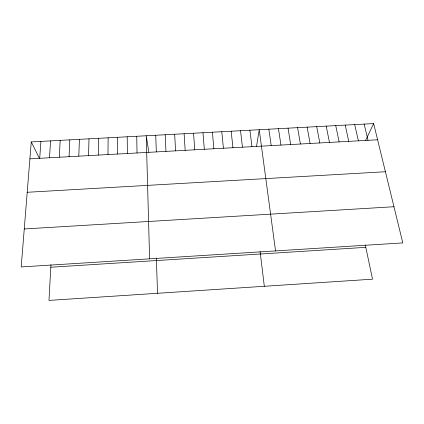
<?xml version="1.0" encoding="UTF-8"?>
<svg xmlns="http://www.w3.org/2000/svg" width="424" height="424" viewBox="0 0 424 424"><rect width="100%" height="100%" fill="white"/><g stroke="black" fill="none" stroke-linecap="round" stroke-linejoin="round"><path stroke-width="0.64" d="M107.988 154.564L108.131 137.805M98.278 155.099L98.569 138.319M88.552 155.629L88.998 138.834M78.811 156.165L79.41 139.348M69.059 156.7L69.806 139.862M59.291 157.235L60.192 140.376M50.954 264.687L48.967 300.415L372.542 279.183L365.281 244.902M49.507 157.77L50.562 140.89M39.708 158.311L40.916 141.409M31.259 141.923L21.2 266.929L402.8 242.904L373.645 123.585L31.259 141.923L39.421 158.353M256.536 146.296L259.234 129.712L275.547 250.918M365.583 140.466L373.645 123.585M50.811 267.226L365.795 247.346M24.253 228.96L393.96 206.737M27.205 192.284L385.411 171.741M29.897 158.846L377.599 139.782M364.184 124.094L368 140.307M354.713 124.598L358.386 140.832M345.231 125.107L348.756 141.362M335.734 125.615L339.115 141.892M326.22 126.124L329.459 142.422M316.691 126.638L319.786 142.952M307.151 127.147L310.098 143.482M297.595 127.661L300.399 144.012M288.029 128.17L290.684 144.547M148.84 152.2L146.238 135.765L149.603 258.847M278.446 128.684L280.953 145.082M268.848 129.198L271.206 145.612M249.895 130.216L251.962 146.672M260.098 251.522L264.316 286.285M240.541 130.714L242.459 147.192M231.17 131.217L232.946 147.711M221.784 131.721L223.422 148.236M212.392 132.224L213.876 148.76M202.979 132.728L204.32 149.28M193.556 133.231L194.754 149.804M184.122 133.735L185.166 150.334M174.672 134.244L175.573 150.859M165.206 134.752L165.959 151.384M155.73 135.256L156.334 151.914M156.361 258.052L157.527 293.291M136.729 136.274L137.037 152.974M127.211 136.788L127.37 153.504M117.681 137.297L117.687 154.034"/></g></svg>
